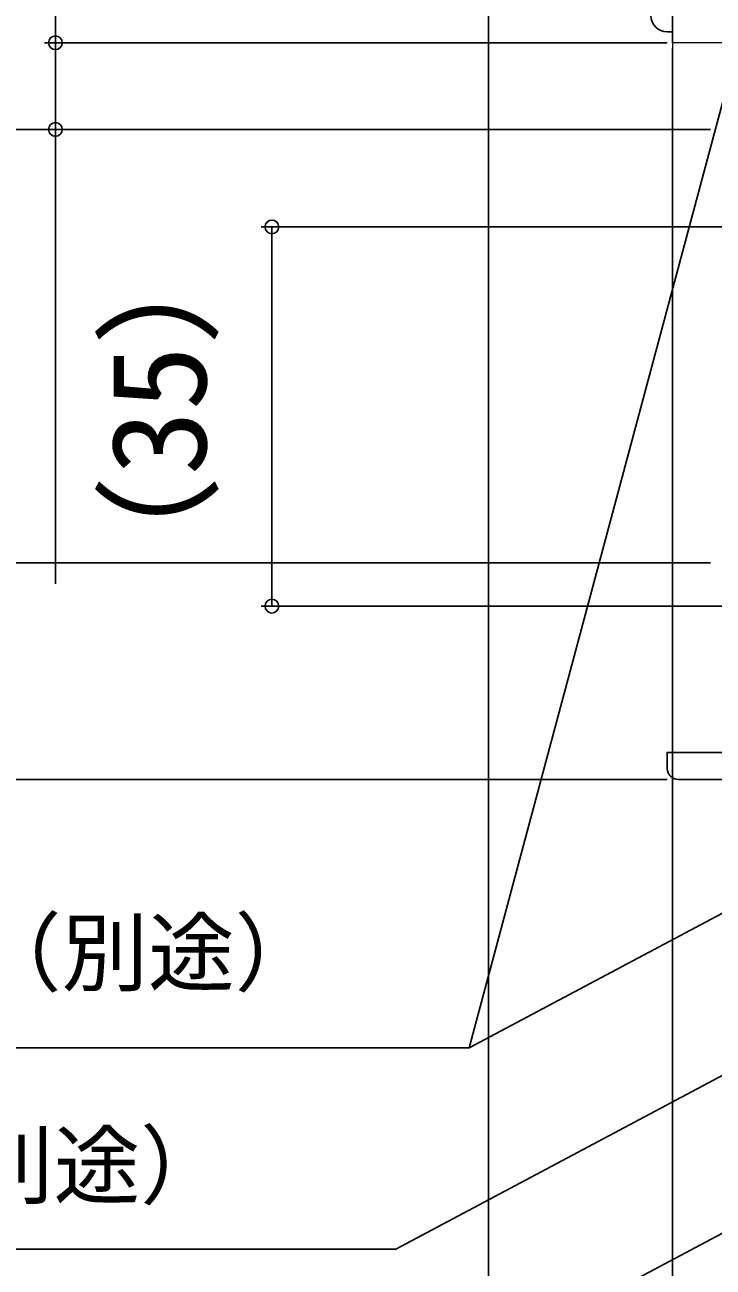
# Model space of a CAD drawing. Units: millimetres, scale not verified. Extents: x -525 to 525, y -783 to 779.
# Drawn here: x -428.8 to -365.2, y 53.4 to 168.1 of the extents above; entities that cross this region are included whole.
import ezdxf
from ezdxf.enums import TextEntityAlignment as Align

# ---------------------------------------------------------------- set-up
doc = ezdxf.new("R2010")
doc.units = ezdxf.units.MM
doc.header["$LTSCALE"] = 4
doc.layers.add('0-2_YKK_11', color=7, linetype='Continuous', lineweight=18)
doc.layers.add('0-4_YKK_12', color=2, linetype='Continuous', lineweight=18)
doc.layers.add('0-5_YKK_13', color=4, linetype='Continuous')
doc.layers.add('0-7_YKK_D', color=6, linetype='Continuous')
doc.styles.add('ＭＳ ゴシック', font='')
doc.styles.get('ＭＳ ゴシック').set_extended_font_data('MS Gothic')

msp = doc.modelspace()

# ---------------------------------------------------------------- linework, layer by layer
at = {"layer": '0-2_YKK_11', "color": 211}
msp.add_lwpolyline([(-306.5, 166.428), (-369, 166.428), (-369, 179.428), (-386, 179.428), (-386, 193.228), (-380, 197.428), (-380, 215.228)], dxfattribs=at)
at = {"layer": '0-4_YKK_12'}
for p, q in [((-369, 179.552), (-369, 100.928)), ((-369, 100.928), (-348, 100.928))]:
    msp.add_line(p, q, dxfattribs=at)
at = {"layer": '0-5_YKK_13'}
for p, q in [((-369, 168.928), (-369, 167.428)), ((-369, 167.428), (-369.5, 167.428)), ((-348, 100.928), (-368.5, 100.928)), ((-344.819, 98.428), (-368.487, 98.428))]:
    msp.add_line(p, q, dxfattribs=at)
msp.add_lwpolyline([(-369.487, 99.419), (-369.5, 100.928), (-368.5, 100.928)], dxfattribs=at)
for centre, radius, start in [((-369.5, 168.928), 1.5, 180), ((-368.487, 99.428), 1, 180.5)]:
    msp.add_arc(centre, radius, start, 270, dxfattribs=at)
at = {"layer": '0-7_YKK_D'}
for p, q in [((-426, 456.428), (-426, 166.428)), ((-386, 178.928), (-386, -2.572)), ((-369.5, 166.428), (-427, 166.428)), ((-369.5, 166.428), (-427, 166.428)), ((-369, 165.928), (-369, 17.428)), ((-365.5, 158.428), (-447, 158.428)), ((-365.5, 158.428), (-447, 158.428)), ((-365.5, 158.428), (-427, 158.428)), ((-348.7, 149.428), (-407, 149.428)), ((-406, 149.428), (-406, 114.428)), ((-365.5, 118.428), (-447, 118.428)), ((-365.5, 118.428), (-447, 118.428)), ((-339, 114.428), (-407, 114.428)), ((-369.487, 98.428), (-447, 98.428))]:
    msp.add_line(p, q, dxfattribs=at)
for points in [[(-426, 166.428), (-426, 158.428), (-426, 116.487)], [(-363.525, 164.15), (-364.185, 161.687), (-387.775, 73.649)], [(-305, 102.696), (-307.252, 101.499), (-394.569, 55.071), (-482.292, 55.071)], [(-341.244, 98.39), (-343.495, 97.193), (-387.775, 73.649), (-473.352, 73.649)], [(-303, 89.189), (-305.252, 87.992), (-401.486, 36.824), (-487.063, 36.824)]]:
    msp.add_lwpolyline(points, dxfattribs=at)
for centre in [(-426, 166.428), (-426, 166.428), (-426, 158.428), (-406, 149.428), (-406, 114.428)]:
    msp.add_circle(centre, 0.637, dxfattribs=at)

# ---------------------------------------------------------------- texts
at = {"layer": '0-7_YKK_D', "style": 'ＭＳ ゴシック'}
msp.add_text('（35）', height=8.798, rotation=90, dxfattribs=at).set_placement((-409.432, 114.507), align=Align.BOTTOM_LEFT)
for s, p in [('シーリング（別途）', (-473.438, 77.755)), ('防水テープ（別途）', (-482.161, 58.122))]:
    msp.add_text(s, height=5.865, dxfattribs=at).set_placement(p, align=Align.BOTTOM_LEFT)

doc.saveas('drawing.dxf')
